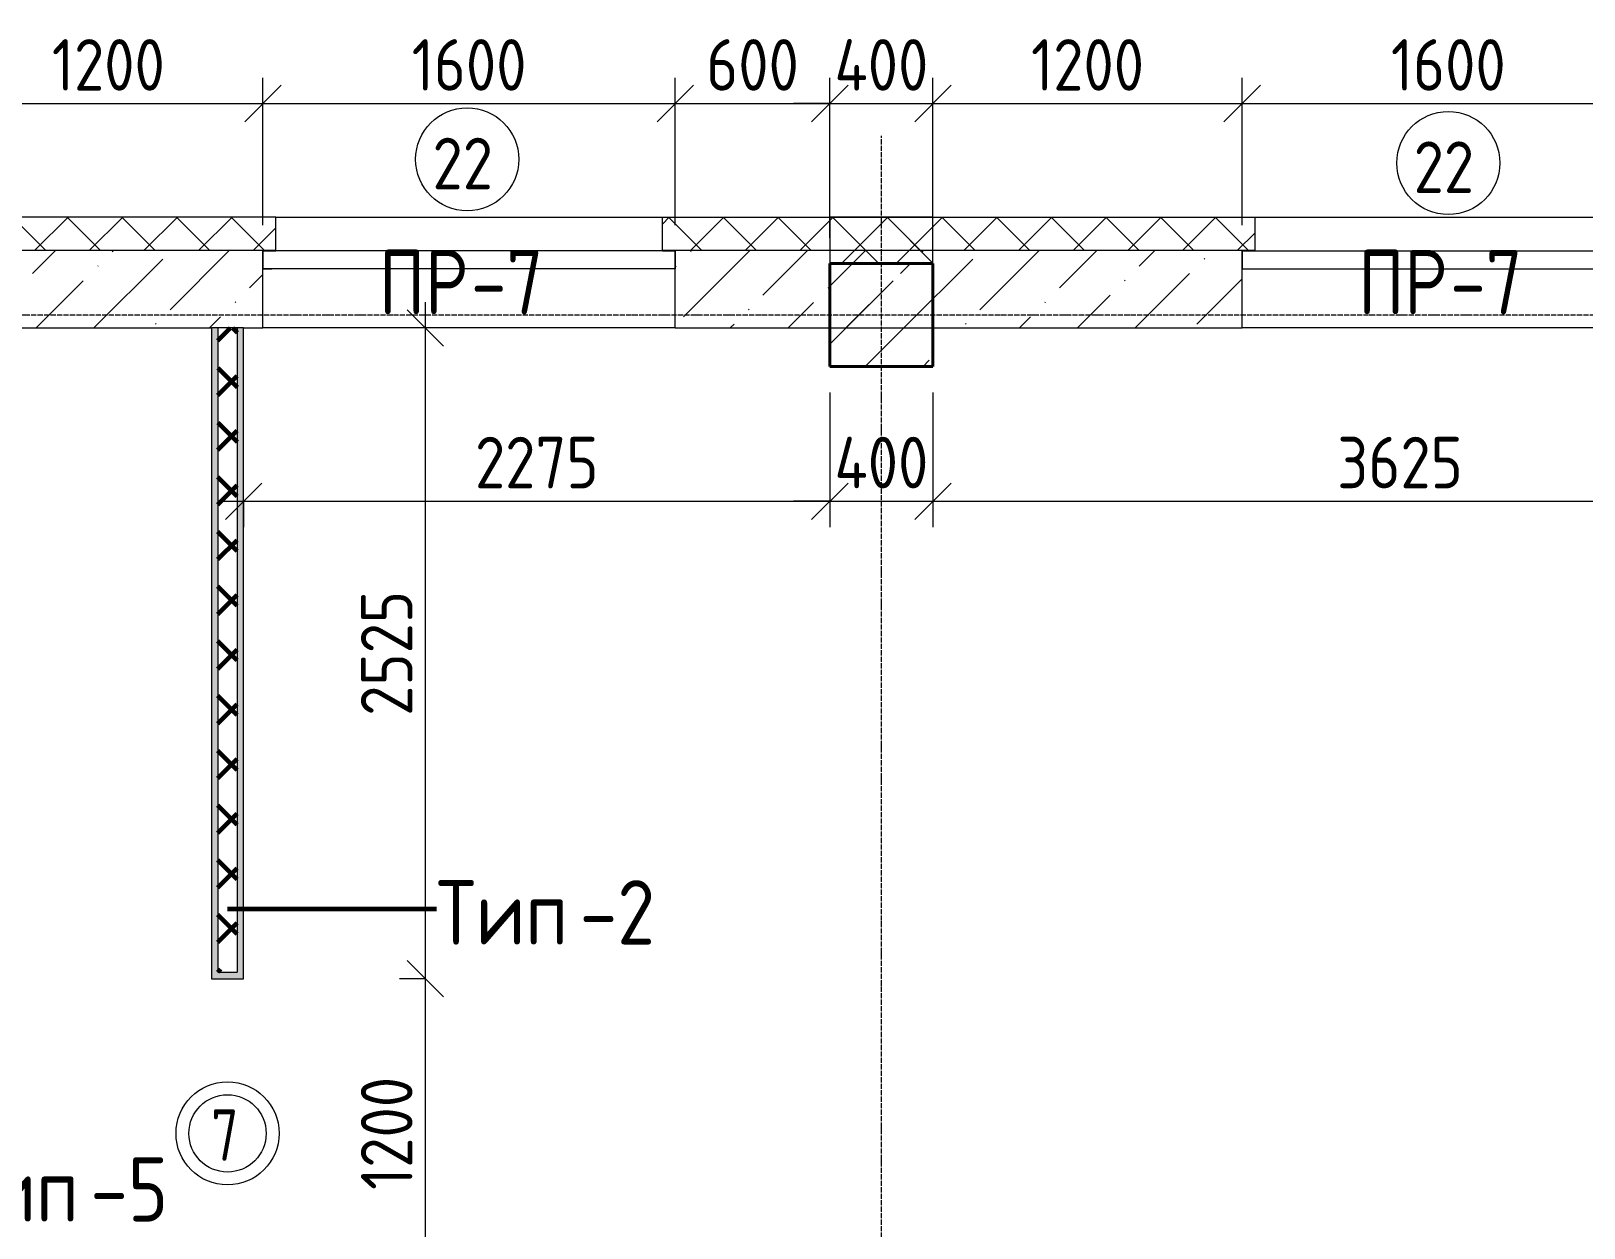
# Model space of a CAD drawing. Header units: millimetres. Extents: x -60946 to 138510, y -262288 to 24501.
# Drawn here: x -15616 to -9590, y -28602 to -23958 of the extents above; entities that cross this region are included whole.
import ezdxf

# ---------------------------------------------------------------- set-up
doc = ezdxf.new("R2010")
doc.units = ezdxf.units.MM
doc.linetypes.add('ADSK_Линия сетки', pattern=[25, 20, -2.5, 0, -2.5])
for name, color, linetype, lineweight in [('0) 1 вып перегородка', 7, 'Continuous', 60), ('2)Тип-2', 3, 'Continuous', 60), ('_ Окна', 7, 'Continuous', 18), ('Марки', 7, 'Continuous', 20), ('Марки дверей', 7, 'Continuous', 20), ('Марки окон', 7, 'Continuous', 20), ('Несущие колонны', 7, 'Continuous', 18), ('Окна', 7, 'Continuous', 9), ('Оси', 7, 'Continuous', 9), ('Размеры', 7, 'Continuous', 9), ('Стены внутренние', 7, 'Continuous', 18), ('Стены наружные', 7, 'Continuous', 18), ('Стены несущие', 7, 'Continuous', 30), ('Стены отделка', 7, 'Continuous', 30), ('Стены штриховка', 7, 'Continuous', 9)]:
    doc.layers.add(name, color=color, linetype=linetype, lineweight=lineweight)
doc.styles.add('GOST Common_2', font='', dxfattribs={"width": 0.9, "height": 250})
doc.styles.add('GOST Common_3', font='', dxfattribs={"width": 0.9, "height": 200})
doc.styles.add('GOST Common_5', font='', dxfattribs={"width": 0.85, "height": 250})
doc.styles.add('GOST Common_B', font='', dxfattribs={"width": 0.8, "height": 200})
doc.styles.get('GOST Common_2').set_extended_font_data('GOST Common')
doc.styles.get('GOST Common_3').set_extended_font_data('GOST Common')
doc.styles.get('GOST Common_5').set_extended_font_data('GOST Common')
doc.styles.get('GOST Common_B').set_extended_font_data('GOST Common', bold=True)
doc.dimstyles.new('ADSK_Основной_2_0', dxfattribs={"dimscale": 304.8, "dimtxt": 201.142999, "dimasz": 0.463911, "dimexe": 0.328084, "dimexo": 0.328084, "dimgap": 0.164042, "dimtad": 1, "dimdec": 3, "dimrnd": 0.001, "dimdsep": 46, "dimtxsty": 'GOST Common_3', "dimblk1": 'OBLIQUE', "dimblk2": 'OBLIQUE', "dimsah": 1, "dimcen": 0.09, "dimdle": 0.328084, "dimazin": 2, "dimtfac": 1, "dimtdec": 4, "dimtix": 1, "dimtmove": 0, "dimatfit": 3, "dimfxl": 1, "dimtvp": 1, "dimtolj": 1, "dimtzin": 0, "dimlwd": 20, "dimlwe": 20, "dimarcsym": 2})
doc.dimstyles.new('ADSK_Основной_2_0_2', dxfattribs={"dimscale": 304.8, "dimtxt": 201.142999, "dimasz": 0.463911, "dimexe": 0.328084, "dimexo": 0.328084, "dimgap": 0.164042, "dimtad": 1, "dimdec": 3, "dimrnd": 0.001, "dimdsep": 46, "dimtxsty": 'GOST Common_3', "dimblk1": 'OBLIQUE', "dimblk2": 'OBLIQUE', "dimsah": 1, "dimcen": 0.09, "dimdle": 0.328084, "dimazin": 2, "dimtfac": 1, "dimtdec": 4, "dimtix": 1, "dimtmove": 0, "dimatfit": 3, "dimfxl": 1, "dimtvp": 1, "dimtolj": 1, "dimtzin": 0, "dimlwd": 20, "dimlwe": 20, "dimarcsym": 2})
pattern_1 = [(45, (1283.93, -48864.63), (-106.066, 106.066), []), (135, (1283.93, -48864.63), (-106.066, -106.066), [])]

# ---------------------------------------------------------------- blocks, each defined once
blk = doc.blocks.new('ADSK_КолоннаЖБ_Прямоугольная - 400x400 мм-1807142-Кладочный план 1-го этажа')
at = {"layer": 'Несущие колонны', "lineweight": 40}
for p, q in [((-200, 200), (200, 200)), ((-200, -200), (-200, 200)), ((200, 200), (200, -200)), ((200, -200), (-200, -200))]:
    blk.add_line(p, q, dxfattribs=at)
blk = doc.blocks.new('ОКНО L03 _2СТ_RS - ОК-1_1600х2000h_противоударное-3556404-Кладочный план 1-го этажа')
at = {"layer": '_ Окна'}
for p, q in [((-838.1, -79), (761.9, -79)), ((-838.1, -149), (-838.1, -79)), ((-838.1, -79), (-803.1, -79)), ((761.9, -79), (726.9, -79)), ((761.9, -149), (761.9, -79)), ((-838.1, -149), (761.9, -149)), ((-838.1, -149), (-833.1, -149)), ((761.9, -149), (756.9, -149))]:
    blk.add_line(p, q, dxfattribs=at)
blk = doc.blocks.new('ОКНО L03 _2СТ_RS - ОК-1_1600х2000h_противоударное-3556409-Кладочный план 1-го этажа')
at = {"layer": '_ Окна'}
for p, q in [((-838.1, 149), (761.9, 149)), ((-838.1, 149), (-838.1, 79)), ((-838.1, 149), (-833.1, 149)), ((761.9, 149), (756.9, 149)), ((761.9, 149), (761.9, 79)), ((-838.1, 79), (761.9, 79)), ((-838.1, 79), (-803.1, 79)), ((761.9, 79), (726.9, 79))]:
    blk.add_line(p, q, dxfattribs=at)
blk = doc.blocks.new('_Oblique')
at = {"color": 0, "linetype": 'ByBlock', "lineweight": -2}
blk.add_line((-0.5, -0.5), (0.5, 0.5), dxfattribs=at)
blk = doc.blocks.new('*D4193')
at = {"layer": 'Defpoints', "color": 0, "transparency": 16777216}
for p in [(-14716.1, -24238.9), (-15916.1, -24810.7), (-14716.1, -24810.7)]:
    blk.add_point(p, dxfattribs=at)
at = {"layer": 'Размеры', "color": 0, "lineweight": 20, "transparency": 16777216}
for p, q in [((-15916.1, -24710.7), (-15916.1, -24138.9)), ((-14716.1, -24710.7), (-14716.1, -24138.9)), ((-16016.1, -24238.9), (-14616.1, -24238.9))]:
    blk.add_line(p, q, dxfattribs=at)
at = {"layer": 'Размеры', "color": 0, "lineweight": 20, "transparency": 16777216, "xscale": 141.4, "yscale": 141.4, "zscale": 141.4, "rotation": 180}
blk.add_blockref('_Oblique', (-15916.1, -24238.9), dxfattribs=at)
at = {"layer": 'Размеры', "color": 0, "lineweight": 20, "transparency": 16777216, "xscale": 141.4, "yscale": 141.4, "zscale": 141.4}
blk.add_blockref('_Oblique', (-14716.1, -24238.9), dxfattribs=at)
at = {"layer": 'Размеры', "color": 0, "lineweight": 9, "transparency": 16777216, "insert": (-15316.1, -24088.9), "char_height": 200, "width": 560.473, "attachment_point": 5, "style": 'GOST Common_3'}
blk.add_mtext('\\A1;1200', dxfattribs=at)
blk = doc.blocks.new('*D4194')
at = {"layer": 'Defpoints', "color": 0, "transparency": 16777216}
for p in [(-13116.1, -24238.9), (-14716.1, -24810.7), (-13116.1, -24810.7)]:
    blk.add_point(p, dxfattribs=at)
at = {"layer": 'Размеры', "color": 0, "lineweight": 20, "transparency": 16777216}
for p, q in [((-14716.1, -24710.7), (-14716.1, -24138.9)), ((-13116.1, -24710.7), (-13116.1, -24138.9)), ((-14816.1, -24238.9), (-13016.1, -24238.9))]:
    blk.add_line(p, q, dxfattribs=at)
at = {"layer": 'Размеры', "color": 0, "lineweight": 20, "transparency": 16777216, "xscale": 141.4, "yscale": 141.4, "zscale": 141.4, "rotation": 180}
blk.add_blockref('_Oblique', (-14716.1, -24238.9), dxfattribs=at)
at = {"layer": 'Размеры', "color": 0, "lineweight": 20, "transparency": 16777216, "xscale": 141.4, "yscale": 141.4, "zscale": 141.4}
blk.add_blockref('_Oblique', (-13116.1, -24238.9), dxfattribs=at)
at = {"layer": 'Размеры', "color": 0, "lineweight": 9, "transparency": 16777216, "insert": (-13916.1, -24088.9), "char_height": 200, "width": 560.473, "attachment_point": 5, "style": 'GOST Common_3'}
blk.add_mtext('\\A1;1600', dxfattribs=at)
blk = doc.blocks.new('*D4195')
at = {"layer": 'Defpoints', "color": 0, "transparency": 16777216}
for p in [(-12516.1, -24238.9), (-13116.1, -24810.7), (-12516.1, -24859.7)]:
    blk.add_point(p, dxfattribs=at)
at = {"layer": 'Размеры', "color": 0, "lineweight": 20, "transparency": 16777216}
for p, q in [((-13116.1, -24710.7), (-13116.1, -24138.9)), ((-12516.1, -24759.7), (-12516.1, -24138.9)), ((-13216.1, -24238.9), (-12416.1, -24238.9))]:
    blk.add_line(p, q, dxfattribs=at)
at = {"layer": 'Размеры', "color": 0, "lineweight": 20, "transparency": 16777216, "xscale": 141.4, "yscale": 141.4, "zscale": 141.4, "rotation": 180}
blk.add_blockref('_Oblique', (-13116.1, -24238.9), dxfattribs=at)
at = {"layer": 'Размеры', "color": 0, "lineweight": 20, "transparency": 16777216, "xscale": 141.4, "yscale": 141.4, "zscale": 141.4}
blk.add_blockref('_Oblique', (-12516.1, -24238.9), dxfattribs=at)
at = {"layer": 'Размеры', "color": 0, "lineweight": 9, "transparency": 16777216, "insert": (-12816.1, -24088.9), "char_height": 200, "width": 454.106, "attachment_point": 5, "style": 'GOST Common_3'}
blk.add_mtext('\\A1;600', dxfattribs=at)
blk = doc.blocks.new('*D4196')
at = {"layer": 'Defpoints', "color": 0, "transparency": 16777216}
for p in [(-12116.1, -24238.9), (-12516.1, -24859.7), (-12116.1, -24859.7)]:
    blk.add_point(p, dxfattribs=at)
at = {"layer": 'Размеры', "color": 0, "lineweight": 20, "transparency": 16777216}
for p, q in [((-12516.1, -24759.7), (-12516.1, -24138.9)), ((-12116.1, -24759.7), (-12116.1, -24138.9)), ((-12516.1, -24238.9), (-12657.5, -24238.9)), ((-12516.1, -24238.9), (-12116.1, -24238.9)), ((-12116.1, -24238.9), (-11974.7, -24238.9))]:
    blk.add_line(p, q, dxfattribs=at)
at = {"layer": 'Размеры', "color": 0, "lineweight": 20, "transparency": 16777216, "xscale": 141.4, "yscale": 141.4, "zscale": 141.4}
blk.add_blockref('_Oblique', (-12516.1, -24238.9), dxfattribs=at)
at = {"layer": 'Размеры', "color": 0, "lineweight": 20, "transparency": 16777216, "xscale": 141.4, "yscale": 141.4, "zscale": 141.4, "rotation": 180}
blk.add_blockref('_Oblique', (-12116.1, -24238.9), dxfattribs=at)
at = {"layer": 'Размеры', "color": 0, "lineweight": 9, "transparency": 16777216, "insert": (-12316.1, -24088.9), "char_height": 200, "width": 474.561, "attachment_point": 5, "style": 'GOST Common_3'}
blk.add_mtext('\\A1;400', dxfattribs=at)
blk = doc.blocks.new('*D4197')
at = {"layer": 'Defpoints', "color": 0, "transparency": 16777216}
for p in [(-10916.1, -24238.9), (-10916.1, -24810.7), (-12116.1, -24859.7)]:
    blk.add_point(p, dxfattribs=at)
at = {"layer": 'Размеры', "color": 0, "lineweight": 20, "transparency": 16777216}
for p, q in [((-12116.1, -24759.7), (-12116.1, -24138.9)), ((-10916.1, -24710.7), (-10916.1, -24138.9)), ((-12216.1, -24238.9), (-10816.1, -24238.9))]:
    blk.add_line(p, q, dxfattribs=at)
at = {"layer": 'Размеры', "color": 0, "lineweight": 20, "transparency": 16777216, "xscale": 141.4, "yscale": 141.4, "zscale": 141.4, "rotation": 180}
blk.add_blockref('_Oblique', (-12116.1, -24238.9), dxfattribs=at)
at = {"layer": 'Размеры', "color": 0, "lineweight": 20, "transparency": 16777216, "xscale": 141.4, "yscale": 141.4, "zscale": 141.4}
blk.add_blockref('_Oblique', (-10916.1, -24238.9), dxfattribs=at)
at = {"layer": 'Размеры', "color": 0, "lineweight": 9, "transparency": 16777216, "insert": (-11516.1, -24088.9), "char_height": 200, "width": 560.473, "attachment_point": 5, "style": 'GOST Common_3'}
blk.add_mtext('\\A1;1200', dxfattribs=at)
blk = doc.blocks.new('*D4198')
at = {"layer": 'Defpoints', "color": 0, "transparency": 16777216}
for p in [(-9316.1, -24238.9), (-10916.1, -24810.7), (-9316.1, -24810.7)]:
    blk.add_point(p, dxfattribs=at)
at = {"layer": 'Размеры', "color": 0, "lineweight": 20, "transparency": 16777216}
for p, q in [((-10916.1, -24710.7), (-10916.1, -24138.9)), ((-9316.1, -24710.7), (-9316.1, -24138.9)), ((-11016.1, -24238.9), (-9216.1, -24238.9))]:
    blk.add_line(p, q, dxfattribs=at)
at = {"layer": 'Размеры', "color": 0, "lineweight": 20, "transparency": 16777216, "xscale": 141.4, "yscale": 141.4, "zscale": 141.4, "rotation": 180}
blk.add_blockref('_Oblique', (-10916.1, -24238.9), dxfattribs=at)
at = {"layer": 'Размеры', "color": 0, "lineweight": 20, "transparency": 16777216, "xscale": 141.4, "yscale": 141.4, "zscale": 141.4}
blk.add_blockref('_Oblique', (-9316.1, -24238.9), dxfattribs=at)
at = {"layer": 'Размеры', "color": 0, "lineweight": 9, "transparency": 16777216, "insert": (-10116.1, -24088.9), "char_height": 200, "width": 560.473, "attachment_point": 5, "style": 'GOST Common_3'}
blk.add_mtext('\\A1;1600', dxfattribs=at)
blk = doc.blocks.new('*D4146')
at = {"layer": 'Defpoints', "color": 0, "transparency": 16777216}
for p in [(-13986, -25109.7), (-14086, -27634.7), (-13986, -27634.7)]:
    blk.add_point(p, dxfattribs=at)
at = {"layer": 'Размеры', "color": 0, "lineweight": 20, "transparency": 16777216}
for p, q in [((-14086, -25009.7), (-14086, -27734.7)), ((-14086, -25109.7), (-14186, -25109.7)), ((-14086, -27634.7), (-14186, -27634.7))]:
    blk.add_line(p, q, dxfattribs=at)
at = {"layer": 'Размеры', "color": 0, "lineweight": 20, "transparency": 16777216, "xscale": 141.4, "yscale": 141.4, "zscale": 141.4}
for p, rotation in [((-14086, -25109.7), 90), ((-14086, -27634.7), 270)]:
    blk.add_blockref('_Oblique', p, dxfattribs=dict(at, rotation=rotation))
at = {"layer": 'Размеры', "color": 0, "lineweight": 9, "transparency": 16777216, "insert": (-14236, -26372.2), "char_height": 200, "width": 605.475, "attachment_point": 5, "rotation": 90, "style": 'GOST Common_3'}
blk.add_mtext('\\A1;2525', dxfattribs=at)
blk = doc.blocks.new('*D4088')
at = {"layer": 'Defpoints', "color": 0, "transparency": 16777216}
for p in [(-13986, -27634.7), (-14086, -28834.7), (-13986, -28834.7)]:
    blk.add_point(p, dxfattribs=at)
at = {"layer": 'Размеры', "color": 0, "lineweight": 20, "transparency": 16777216}
for p, q in [((-14086, -27534.7), (-14086, -28934.7)), ((-14086, -27634.7), (-14186, -27634.7)), ((-14086, -28834.7), (-14186, -28834.7))]:
    blk.add_line(p, q, dxfattribs=at)
at = {"layer": 'Размеры', "color": 0, "lineweight": 20, "transparency": 16777216, "xscale": 141.4, "yscale": 141.4, "zscale": 141.4}
for p, rotation in [((-14086, -27634.7), 90), ((-14086, -28834.7), 270)]:
    blk.add_blockref('_Oblique', p, dxfattribs=dict(at, rotation=rotation))
at = {"layer": 'Размеры', "color": 0, "lineweight": 9, "transparency": 16777216, "insert": (-14236, -28234.7), "char_height": 200, "width": 560.473, "attachment_point": 5, "rotation": 90, "style": 'GOST Common_3'}
blk.add_mtext('\\A1;1200', dxfattribs=at)
blk = doc.blocks.new('*D4092')
at = {"layer": 'Defpoints', "color": 0, "transparency": 16777216}
for p in [(-15812.7, -25109.7), (-15912.7, -29659.7), (-15591.1, -29659.7)]:
    blk.add_point(p, dxfattribs=at)
at = {"layer": 'Размеры', "color": 0, "lineweight": 20, "transparency": 16777216}
for p, q in [((-15912.7, -25009.7), (-15912.7, -29759.7)), ((-15912.7, -25109.7), (-16012.7, -25109.7)), ((-15691.1, -29659.7), (-16012.7, -29659.7))]:
    blk.add_line(p, q, dxfattribs=at)
at = {"layer": 'Размеры', "color": 0, "lineweight": 20, "transparency": 16777216, "xscale": 141.4, "yscale": 141.4, "zscale": 141.4}
for p, rotation in [((-15912.7, -25109.7), 90), ((-15912.7, -29659.7), 270)]:
    blk.add_blockref('_Oblique', p, dxfattribs=dict(at, rotation=rotation))
at = {"layer": 'Размеры', "color": 0, "lineweight": 9, "transparency": 16777216, "insert": (-16062.7, -27384.7), "char_height": 200, "width": 625.93, "attachment_point": 5, "rotation": 90, "style": 'GOST Common_3'}
blk.add_mtext('\\A1;4550', dxfattribs=at)
blk = doc.blocks.new('*D4113')
at = {"layer": 'Defpoints', "color": 0, "transparency": 16777216}
for p in [(-12516.1, -25259.7), (-14791.1, -25681.9), (-12516.1, -25781.9)]:
    blk.add_point(p, dxfattribs=at)
at = {"layer": 'Размеры', "color": 0, "lineweight": 20, "transparency": 16777216}
for p, q in [((-12516.1, -25359.7), (-12516.1, -25881.9)), ((-14891.1, -25781.9), (-12416.1, -25781.9)), ((-14791.1, -25781.9), (-14791.1, -25881.9))]:
    blk.add_line(p, q, dxfattribs=at)
at = {"layer": 'Размеры', "color": 0, "lineweight": 20, "transparency": 16777216, "xscale": 141.4, "yscale": 141.4, "zscale": 141.4, "rotation": 180}
blk.add_blockref('_Oblique', (-14791.1, -25781.9), dxfattribs=at)
at = {"layer": 'Размеры', "color": 0, "lineweight": 20, "transparency": 16777216, "xscale": 141.4, "yscale": 141.4, "zscale": 141.4}
blk.add_blockref('_Oblique', (-12516.1, -25781.9), dxfattribs=at)
at = {"layer": 'Размеры', "color": 0, "lineweight": 9, "transparency": 16777216, "insert": (-13653.6, -25631.9), "char_height": 200, "width": 605.475, "attachment_point": 5, "style": 'GOST Common_3'}
blk.add_mtext('\\A1;2275', dxfattribs=at)
blk = doc.blocks.new('*D4114')
at = {"layer": 'Defpoints', "color": 0, "transparency": 16777216}
for p in [(-12516.1, -25259.7), (-12116.1, -25259.7), (-12116.1, -25781.9)]:
    blk.add_point(p, dxfattribs=at)
at = {"layer": 'Размеры', "color": 0, "lineweight": 20, "transparency": 16777216}
for p, q in [((-12516.1, -25359.7), (-12516.1, -25881.9)), ((-12116.1, -25359.7), (-12116.1, -25881.9)), ((-12516.1, -25781.9), (-12657.5, -25781.9)), ((-12516.1, -25781.9), (-12116.1, -25781.9)), ((-12116.1, -25781.9), (-11974.7, -25781.9))]:
    blk.add_line(p, q, dxfattribs=at)
at = {"layer": 'Размеры', "color": 0, "lineweight": 20, "transparency": 16777216, "xscale": 141.4, "yscale": 141.4, "zscale": 141.4}
blk.add_blockref('_Oblique', (-12516.1, -25781.9), dxfattribs=at)
at = {"layer": 'Размеры', "color": 0, "lineweight": 20, "transparency": 16777216, "xscale": 141.4, "yscale": 141.4, "zscale": 141.4, "rotation": 180}
blk.add_blockref('_Oblique', (-12116.1, -25781.9), dxfattribs=at)
at = {"layer": 'Размеры', "color": 0, "lineweight": 9, "transparency": 16777216, "insert": (-12316.1, -25631.9), "char_height": 200, "width": 474.561, "attachment_point": 5, "style": 'GOST Common_3'}
blk.add_mtext('\\A1;400', dxfattribs=at)
blk = doc.blocks.new('*D4115')
at = {"layer": 'Defpoints', "color": 0, "transparency": 16777216}
for p in [(-12116.1, -25259.7), (-8491.1, -25681.9), (-8491.1, -25781.9)]:
    blk.add_point(p, dxfattribs=at)
at = {"layer": 'Размеры', "color": 0, "lineweight": 20, "transparency": 16777216}
for p, q in [((-12116.1, -25359.7), (-12116.1, -25881.9)), ((-12216.1, -25781.9), (-8391.1, -25781.9)), ((-8491.1, -25781.9), (-8491.1, -25881.9))]:
    blk.add_line(p, q, dxfattribs=at)
at = {"layer": 'Размеры', "color": 0, "lineweight": 20, "transparency": 16777216, "xscale": 141.4, "yscale": 141.4, "zscale": 141.4, "rotation": 180}
blk.add_blockref('_Oblique', (-12116.1, -25781.9), dxfattribs=at)
at = {"layer": 'Размеры', "color": 0, "lineweight": 20, "transparency": 16777216, "xscale": 141.4, "yscale": 141.4, "zscale": 141.4}
blk.add_blockref('_Oblique', (-8491.1, -25781.9), dxfattribs=at)
at = {"layer": 'Размеры', "color": 0, "lineweight": 9, "transparency": 16777216, "insert": (-10303.6, -25631.9), "char_height": 200, "width": 605.475, "attachment_point": 5, "style": 'GOST Common_3'}
blk.add_mtext('\\A1;3625', dxfattribs=at)
blk = doc.blocks.new('М_двери1 - Марка экземпляра 2-3719212-Кладочный план 1-го этажа')
at = {"layer": 'Марки дверей'}
for radius in [2, 1.5]:
    blk.add_circle((0, 0), radius, dxfattribs=at)
blk = doc.blocks.new('М_окна1 - Маркировка типоразмера-1510237-Кладочный план 1-го этажа')
at = {"layer": 'Марки окон'}
blk.add_circle((0, 0), 2, dxfattribs=at)

msp = doc.modelspace()

# ---------------------------------------------------------------- hatches: boundary and pattern name
at = {"layer": '2)Тип-2'}
h = msp.add_hatch(color=256, dxfattribs=at)
h.paths.add_polyline_path([(-14916.0657, -30059.6624), (-14891.0657, -30059.6624), (-14891.0657, -29734.6624), (-14916.0657, -29734.6624), (-14916.0657, -30024.0166)])
h.paths.add_polyline_path([(-14891.0657, -29684.6624), (-14891.0657, -28859.6624), (-14791.0657, -28859.6624), (-14791.0657, -28834.6624), (-14916.0657, -28834.6624), (-14916.0657, -29684.6624)])
h.paths.add_polyline_path([(-14916.0657, -27634.6624), (-14791.0657, -27634.6624), (-14791.0657, -27609.6624), (-14891.0657, -27609.6624), (-14891.0657, -25109.6624), (-14916.0657, -25109.6624)])
h = msp.add_hatch(dxfattribs=at)
h.set_pattern_fill('FP_4', color=256, style=0, pattern_type=2)
h.set_pattern_definition(pattern_1)
h.paths.add_polyline_path([(-14816.0657, -30034.6624), (-14816.0657, -28859.6624), (-14891.0657, -28859.6624), (-14891.0657, -30034.6624)])
h.paths.add_polyline_path([(-14816.0657, -27609.6624), (-14816.0657, -25109.6624), (-14891.0657, -25109.6624), (-14891.0657, -27609.6624)])
h = msp.add_hatch(color=256, dxfattribs=at)
h.paths.add_polyline_path([(-14791.0657, -29959.6624), (-14791.0657, -28859.6624), (-14816.0657, -28859.6624), (-14816.0657, -29959.6624)])
h.paths.add_polyline_path([(-14816.0657, -27609.6624), (-14791.0657, -27609.6624), (-14791.0657, -25109.6624), (-14816.0657, -25109.6624)])
at = {"layer": 'Несущие колонны', "lineweight": 9}
h = msp.add_hatch(dxfattribs=at)
h.set_pattern_fill('FP_3', color=256, style=0, pattern_type=2)
h.set_pattern_definition([(45, (1283.93, -48864.63), (-224.5064, 224.5064), []), (45, (1508.44, -48864.63), (-224.5064, 224.5064), [396.875, -79.375, 3.353, -76.022])])
h.paths.add_polyline_path([(-12293.961, -25259.6624), (-12116.0657, -25259.6624), (-12116.0657, -24859.6624), (-12516.0657, -24859.6624), (-12516.0657, -25259.6624)])
at = {"layer": 'Стены внутренние', "lineweight": 9}
h = msp.add_hatch(dxfattribs=at)
h.set_pattern_fill('FP_1', color=256, style=0, pattern_type=2)
h.set_pattern_definition([(45, (1283.93, -48864.63), (84.18955, 308.69595), [396.875, -79.375, 3.353, -76.022])])
h.paths.add_polyline_path([(-8391.0657, -25109.6624), (-7116.0657, -25109.6624), (-7116.0657, -24810.6624), (-9316.0657, -24810.6624), (-9316.0657, -25109.6624), (-8466.0657, -25109.6624)])
h.paths.add_polyline_path([(-2116.0657, -25109.6624), (-2116.0657, -24809.6624), (-2126.0657, -24809.6624), (-2126.0657, -25109.6624)])
h.paths.add_polyline_path([(-3946.0657, -25109.6624), (-3906.0657, -25109.6624), (-3906.0657, -24809.6624), (-4916.0657, -24810.6624), (-4916.0657, -25109.6624), (-4096.0657, -25109.6624)])
h.paths.add_polyline_path([(-10916.0657, -25109.6624), (-10916.0657, -24810.6624), (-13116.0657, -24810.6624), (-13116.0657, -25109.6624), (-12293.961, -25109.6624)])
h.paths.add_polyline_path([(-14916.0657, -25109.6624), (-14716.0657, -25109.6624), (-14716.0657, -24810.6624), (-15916.0657, -24810.6624), (-15916.0657, -25109.6624), (-15238.9058, -25109.6624)])
h.paths.add_polyline_path([(-18116.0657, -25109.6624), (-17516.0657, -25109.6624), (-17516.0657, -24810.6624), (-18116.0657, -24809.6624)])
at = {"layer": 'Стены наружные', "lineweight": 9}
h = msp.add_hatch(dxfattribs=at)
h.set_pattern_fill('FP_4', color=256, style=0, pattern_type=2)
h.set_pattern_definition(pattern_1)
h.paths.add_polyline_path([(-3906.0657, -24809.6624), (-3906.0657, -24679.6624), (-4966.0657, -24679.6624), (-4966.0657, -24809.6624)])
h.paths.add_polyline_path([(-2116.0657, -24809.6624), (-2116.0657, -24680.0624), (-2126.0657, -24679.6624), (-2126.0657, -24809.6624)])
h.paths.add_polyline_path([(-12293.961, -24809.6624), (-10866.0657, -24809.6624), (-10866.0657, -24679.6624), (-13166.0657, -24679.6624), (-13166.0657, -24809.6624)])
h.paths.add_polyline_path([(-9366.0657, -24809.6624), (-7066.0657, -24809.6624), (-7066.0657, -24679.6624), (-9366.0657, -24679.6624)])
h.paths.add_polyline_path([(-14666.0657, -24809.6624), (-14666.0657, -24679.6624), (-15966.0657, -24679.6624), (-15966.0657, -24809.6624), (-15238.9058, -24809.6624)])
h.paths.add_polyline_path([(-17466.0657, -24809.6624), (-17466.0657, -24679.6624), (-18116.0657, -24680.0624), (-18116.0657, -24809.6624)])
h = msp.add_hatch(dxfattribs=at)
h.set_pattern_fill('FP_4', color=256, style=0, pattern_type=2)
h.set_pattern_definition(pattern_1)
h.paths.add_polyline_path([(-12516.0657, -24860.0624), (-12116.0657, -24860.0624), (-12116.0657, -24680.0624), (-12516.0657, -24680.0624)])

# ---------------------------------------------------------------- linework, layer by layer
at = {"layer": '2)Тип-2'}
msp.add_line((-14853.5657, -27363.1204), (-14042.9083, -27363.1204), dxfattribs=at)
at = {"layer": 'Несущие колонны', "lineweight": 9}
for p, q in [((-12116.0657, -24859.6624), (-12516.0657, -24859.6624)), ((-12516.0657, -24859.6624), (-12516.0657, -25259.6624)), ((-12116.0657, -25259.6624), (-12116.0657, -24859.6624)), ((-12516.0657, -25259.6624), (-12116.0657, -25259.6624))]:
    msp.add_line(p, q, dxfattribs=at)
at = {"layer": 'Оси', "linetype": 'ADSK_Линия сетки', "lineweight": 5}
for p, q in [((-12316.0657, -59838.5137), (-12316.0657, -24363.7173)), ((-1213.4695, -25059.6624), (-23956.1623, -25059.6624))]:
    msp.add_line(p, q, dxfattribs=at)
at = {"layer": 'Стены внутренние', "lineweight": 5}
for p, q in [((-13116.0657, -25109.6624), (-14716.0657, -25109.6624)), ((-9316.0657, -25109.6624), (-10916.0657, -25109.6624))]:
    msp.add_line(p, q, dxfattribs=at)
at = {"layer": 'Стены наружные', "lineweight": 9}
for p, q in [((-14666.0657, -24679.6624), (-13166.0657, -24679.6624)), ((-10866.0657, -24679.6624), (-9366.0657, -24679.6624))]:
    msp.add_line(p, q, dxfattribs=at)
at = {"layer": 'Стены несущие', "lineweight": 9}
for p, q in [((-14716.0657, -24810.6624), (-14666.0657, -24810.6624)), ((-14716.0657, -25109.6624), (-14716.0657, -24810.6624)), ((-14666.0657, -24809.6624), (-14666.0657, -24810.6624)), ((-13166.0657, -24809.6624), (-13166.0657, -24810.6624)), ((-13166.0657, -24810.6624), (-13116.0657, -24810.6624)), ((-13116.0657, -25109.6624), (-13116.0657, -24810.6624)), ((-10916.0657, -24810.6624), (-10866.0657, -24810.6624)), ((-10916.0657, -25109.6624), (-10916.0657, -24810.6624)), ((-10866.0657, -24809.6624), (-10866.0657, -24810.6624)), ((-15916.0657, -25109.6624), (-14916.0657, -25109.6624)), ((-14916.0657, -25109.6624), (-14916.0657, -27634.6624)), ((-14791.0657, -25109.6624), (-14716.0657, -25109.6624)), ((-14791.0657, -27634.6624), (-14791.0657, -25109.6624)), ((-13116.0657, -25109.6624), (-10916.0657, -25109.6624)), ((-14916.0657, -27634.6624), (-14791.0657, -27634.6624))]:
    msp.add_line(p, q, dxfattribs=at)
at = {"layer": 'Стены отделка', "lineweight": 18}
for p, q in [((-14666.0657, -24679.6624), (-15966.0657, -24679.6624)), ((-14666.0657, -24809.6624), (-14666.0657, -24679.6624)), ((-13166.0657, -24679.6624), (-10866.0657, -24679.6624)), ((-13166.0657, -24809.6624), (-13166.0657, -24679.6624)), ((-12116.0657, -24680.0624), (-12516.0657, -24680.0624)), ((-12516.0657, -24680.0624), (-12516.0657, -24860.0624)), ((-12116.0657, -24860.0624), (-12116.0657, -24680.0624)), ((-10866.0657, -24809.6624), (-10866.0657, -24679.6624)), ((-12516.0657, -24860.0624), (-12116.0657, -24860.0624))]:
    msp.add_line(p, q, dxfattribs=at)
at = {"layer": 'Стены штриховка', "lineweight": 9}
for p, q in [((-14666.0657, -24809.6624), (-15966.0657, -24809.6624)), ((-10866.0657, -24809.6624), (-13166.0657, -24809.6624)), ((-14791.0657, -25109.6624), (-14916.0657, -25109.6624)), ((-14891.0657, -25109.6624), (-14891.0657, -27609.6624)), ((-14816.0657, -25109.6624), (-14816.0657, -27609.6624)), ((-14891.0657, -27609.6624), (-14816.0657, -27609.6624))]:
    msp.add_line(p, q, dxfattribs=at)

# ---------------------------------------------------------------- block references
at = {"layer": 'Марки дверей', "xscale": 99.99999999999993, "yscale": 99.99999999999993, "zscale": 99.99999999999993}
msp.add_blockref('М_двери1 - Марка экземпляра 2-3719212-Кладочный план 1-го этажа', (-14853.5657, -28234.6624), dxfattribs=at)
at = {"layer": 'Марки окон', "xscale": 99.99999999999993, "yscale": 99.99999999999993, "zscale": 99.99999999999993}
for p in [(-13923.5465, -24455.3322), (-10116.0657, -24469.6624)]:
    msp.add_blockref('М_окна1 - Маркировка типоразмера-1510237-Кладочный план 1-го этажа', p, dxfattribs=at)
at = {"layer": 'Несущие колонны', "lineweight": 40, "rotation": 89.9999999999999}
msp.add_blockref('ADSK_КолоннаЖБ_Прямоугольная - 400x400 мм-1807142-Кладочный план 1-го этажа', (-12316.0657, -25059.6624), dxfattribs=at)
at = {"layer": 'Окна', "rotation": 180}
msp.add_blockref('ОКНО L03 _2СТ_RS - ОК-1_1600х2000h_противоударное-3556404-Кладочный план 1-го этажа', (-13954.1657, -24959.6624), dxfattribs=at)
at = {"layer": 'Окна'}
msp.add_blockref('ОКНО L03 _2СТ_RS - ОК-1_1600х2000h_противоударное-3556409-Кладочный план 1-го этажа', (-10077.9657, -24959.6624), dxfattribs=at)

# ---------------------------------------------------------------- texts
at = {"layer": '0) 1 вып перегородка', "color": 116, "lineweight": 9, "true_color": 0x008040, "char_height": 250, "attachment_point": 1, "style": 'GOST Common_3'}
for s, insert, width in [('Тип', (-15941.8706, -28326.9508), 673.4175), ('-5', (-15386.2456, -28326.9508), 432.91125)]:
    msp.add_mtext(s, dxfattribs=dict(at, insert=insert, width=width))
at = {"layer": '2)Тип-2', "color": 116, "lineweight": 9, "true_color": 0x008040, "char_height": 250, "attachment_point": 1, "style": 'GOST Common_3'}
for s, insert, width in [('Тип', (-14042.9083, -27252.1933), 673.4175), ('-2', (-13487.2833, -27252.1933), 432.91125)]:
    msp.add_mtext(s, dxfattribs=dict(at, insert=insert, width=width))
at = {"layer": 'Марки', "lineweight": 9, "char_height": 250, "attachment_point": 1, "style": 'GOST Common_5'}
for s, insert, width in [('ПР', (-14265.9965, -24806.6813), 432.91125), ('-7', (-13908.809, -24806.6813), 389.620125), ('ПР', (-10465.9965, -24806.6813), 432.91125), ('-7', (-10108.809, -24806.6813), 389.620125)]:
    msp.add_mtext(s, dxfattribs=dict(at, insert=insert, width=width))
at = {"layer": 'Марки дверей', "lineweight": 5, "insert": (-14917.6231, -28141.0035), "char_height": 200, "width": 147.5105, "attachment_point": 1, "style": 'GOST Common_B'}
msp.add_mtext('\\fGOST Common|b1|i0|c204|p34|;\\W.8;7', dxfattribs=at)
at = {"layer": 'Марки окон', "lineweight": 5, "char_height": 200, "width": 317.46825, "attachment_point": 1, "style": 'GOST Common_2'}
for insert in [(-14058.1039, -24371.5469), (-10250.6231, -24385.8771)]:
    msp.add_mtext('22', dxfattribs=dict(at, insert=insert))

# ---------------------------------------------------------------- dimensions: what is measured, and where the dimension line sits
at = {"layer": 'Размеры', "lineweight": 9}
for base, p1, p2, dimstyle, override, picture, middle in [((-14716.0657, -24238.8851), (-15916.0657, -24810.6624), (-14716.0657, -24810.6624), 'ADSK_Основной_2_0', {"dimpost": '<>', "dimfxl": 1200}, '*D4193', (-15316.0657, -24088.8851)), ((-13116.0657, -24238.8851), (-14716.0657, -24810.6624), (-13116.0657, -24810.6624), 'ADSK_Основной_2_0', {"dimpost": '<>', "dimfxl": 1600}, '*D4194', (-13916.0657, -24088.8851)), ((-12516.0657, -24238.8851), (-13116.0657, -24810.6624), (-12516.0657, -24859.6624), 'ADSK_Основной_2_0', {"dimpost": '<>', "dimfxl": 601.997508}, '*D4195', (-12816.0657, -24088.8851)), ((-12116.0657, -24238.8851), (-12516.0657, -24859.6624), (-12116.0657, -24859.6624), 'ADSK_Основной_2_0', {"dimpost": '<>', "dimfxl": 400}, '*D4196', (-12316.0657, -24088.8851)), ((-10916.0657, -24238.8851), (-12116.0657, -24859.6624), (-10916.0657, -24810.6624), 'ADSK_Основной_2_0', {"dimpost": '<>', "dimfxl": 1201}, '*D4197', (-11516.0657, -24088.8851)), ((-9316.0657, -24238.8851), (-10916.0657, -24810.6624), (-9316.0657, -24810.6624), 'ADSK_Основной_2_0', {"dimpost": '<>', "dimfxl": 1600}, '*D4198', (-10116.0657, -24088.8851)), ((-12516.0657, -25781.9086), (-14791.0657, -25681.9237), (-12516.0657, -25259.6624), 'ADSK_Основной_2_0', {"dimpost": '<>', "dimfxl": 2313.85601}, '*D4113', (-13653.5657, -25631.9086)), ((-12116.0657, -25781.9086), (-12516.0657, -25259.6624), (-12116.0657, -25259.6624), 'ADSK_Основной_2_0', {"dimpost": '<>', "dimfxl": 400}, '*D4114', (-12316.0657, -25631.9086)), ((-8491.0657, -25781.9086), (-12116.0657, -25259.6624), (-8491.0657, -25681.9237), 'ADSK_Основной_2_0_2', {"dimpost": '<>', "dimfxl": 3649.510876}, '*D4115', (-10303.5657, -25631.9086))]:
    dim = msp.add_linear_dim(base=base, p1=p1, p2=p2, dimstyle=dimstyle, override=override, dxfattribs=at)
    dim.commit()
    dim.dimension.update_dxf_attribs({"geometry": picture, "text_midpoint": middle})
for base, p1, p2, override, picture, middle in [((-15912.715, -29659.6624), (-15812.7301, -25109.6624), (-15591.0657, -29659.6624), {"dimpost": '<>', "dimfxl": 4555.396263}, '*D4092', (-16062.715, -27384.6624)), ((-14085.9883, -27634.6624), (-13986.0034, -25109.6624), (-13986.0034, -27634.6624), {"dimpost": '<>', "dimfxl": 2525}, '*D4146', (-14235.9883, -26372.1624)), ((-14085.9883, -28834.6624), (-13986.0034, -27634.6624), (-13986.0034, -28834.6624), {"dimpost": '<>', "dimfxl": 1200}, '*D4088', (-14235.9883, -28234.6624))]:
    dim = msp.add_linear_dim(base=base, p1=p1, p2=p2, angle=90, dimstyle='ADSK_Основной_2_0', override=override, dxfattribs=at)
    dim.commit()
    dim.dimension.update_dxf_attribs({"geometry": picture, "text_midpoint": middle})

doc.saveas('drawing.dxf')
